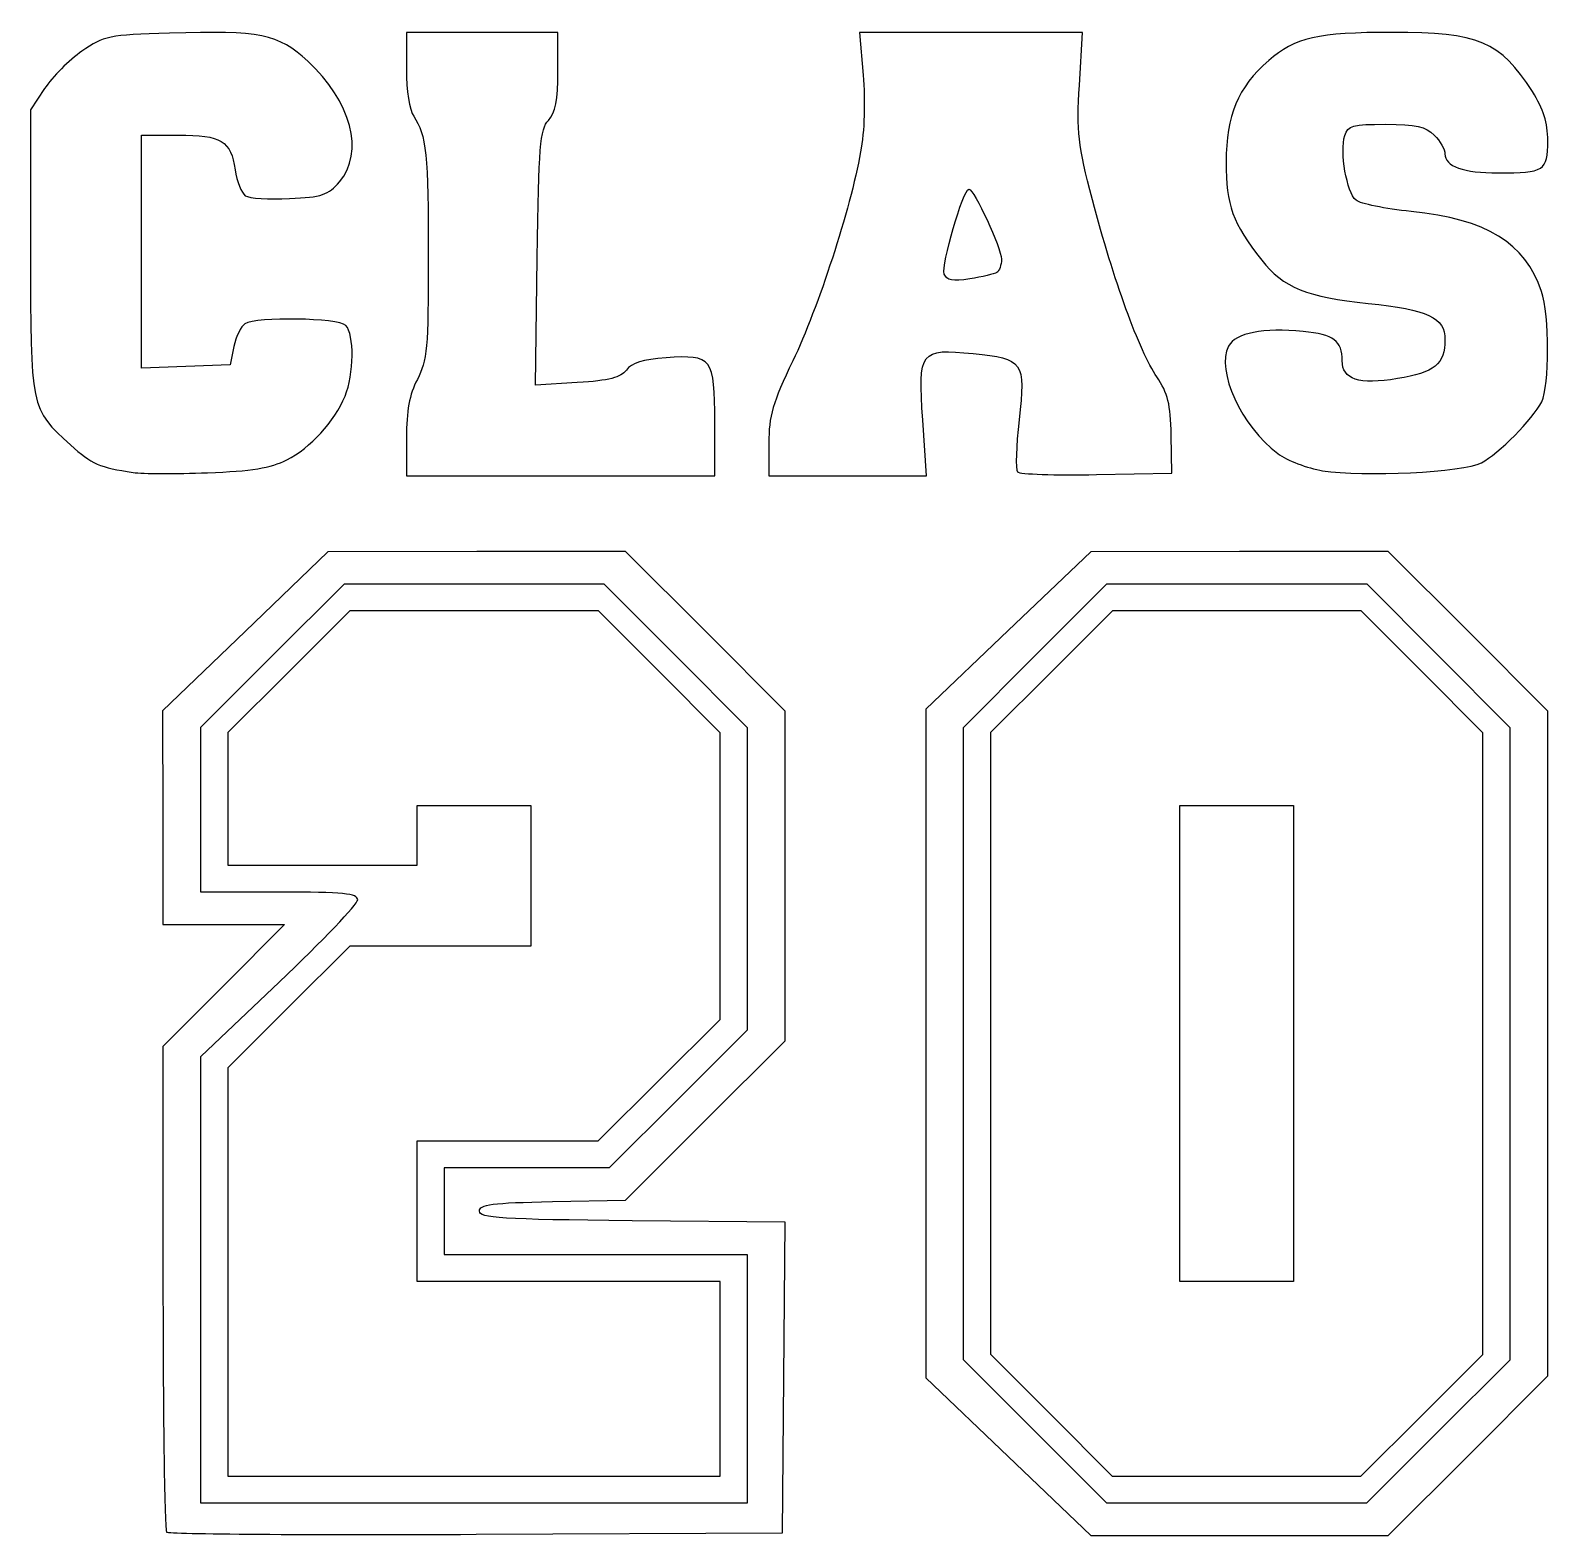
# Model space of a CAD drawing. Header units: centimetres. Extents: x -19.8 to 18.3, y -15 to 15.3.
# Drawn here: x 3.39 to 10.82, y 7.08 to 14.45 of the extents above; entities that cross this region are included whole.
import ezdxf

# ---------------------------------------------------------------- set-up
doc = ezdxf.new("R2010")
doc.units = ezdxf.units.CM
doc.header["$MEASUREMENT"] = 0
doc.layers.add('Layer 1', color=7, linetype='Continuous')

msp = doc.modelspace()

# ---------------------------------------------------------------- linework, layer by layer
at = {"layer": 'Layer 1'}
for points, knots in [([(3.89379, 12.28385), (3.72851, 12.30829), (3.69112, 12.32473), (3.58714, 12.41867), (3.58714, 12.41867), (3.39067, 12.59617), (3.39108, 12.59415), (3.39108, 13.3678), (3.39108, 13.3678), (3.39108, 13.3678), (3.39108, 14.05765), (3.39108, 14.05765), (3.39108, 14.05765), (3.39108, 14.05765), (3.46013, 14.162), (3.46013, 14.162), (3.46013, 14.162), (3.49811, 14.21939), (3.58043, 14.30187), (3.64306, 14.34528), (3.64306, 14.34528), (3.75118, 14.42022), (3.77283, 14.42468), (4.07131, 14.43364), (4.07131, 14.43364), (4.51734, 14.44703), (4.60199, 14.42985), (4.74725, 14.29648), (4.74725, 14.29648), (4.96022, 14.10094), (5.02621, 13.84968), (4.90239, 13.70573), (4.90239, 13.70573), (4.8469, 13.64121), (4.81789, 13.6315), (4.65765, 13.62377), (4.65765, 13.62377), (4.55767, 13.61895), (4.46056, 13.62539), (4.44186, 13.6381), (4.44186, 13.6381), (4.42315, 13.6508), (4.40087, 13.70785), (4.39235, 13.76488), (4.39235, 13.76488), (4.37113, 13.90682), (4.32534, 13.93472), (4.11363, 13.93472), (4.11363, 13.93472), (4.11363, 13.93472), (3.93348, 13.93472), (3.93348, 13.93472), (3.93348, 13.93472), (3.93348, 13.93472), (3.93348, 13.3648), (3.93348, 13.3648), (3.93348, 13.3648), (3.93348, 13.3648), (3.93348, 12.79488), (3.93348, 12.79488), (3.93348, 12.79488), (3.93348, 12.79488), (4.15075, 12.80256), (4.15075, 12.80256), (4.15075, 12.80256), (4.15075, 12.80256), (4.36802, 12.81024), (4.36802, 12.81024), (4.36802, 12.81024), (4.36802, 12.81024), (4.38624, 12.89965), (4.38624, 12.89965), (4.38624, 12.89965), (4.39626, 12.94883), (4.42053, 12.99924), (4.44017, 13.01169), (4.44017, 13.01169), (4.49572, 13.04689), (4.89686, 13.04014), (4.93362, 13.00338), (4.93362, 13.00338), (4.97618, 12.96082), (4.97393, 12.76281), (4.92969, 12.65725), (4.92969, 12.65725), (4.87717, 12.53191), (4.76095, 12.4049), (4.64436, 12.34542), (4.64436, 12.34542), (4.56641, 12.30565), (4.4732, 12.29051), (4.25743, 12.28257), (4.25743, 12.28257), (4.1011, 12.27681), (3.93747, 12.27739), (3.89381, 12.28384), (3.89381, 12.28384), (3.89381, 12.28384), (3.89379, 12.28385), (3.89379, 12.28385)], [0, 0, 0, 0, 0.0384615, 0.0384615, 0.0384615, 0.0384615, 0.0769231, 0.0769231, 0.0769231, 0.0769231, 0.1153846, 0.1153846, 0.1153846, 0.1153846, 0.1538462, 0.1538462, 0.1538462, 0.1538462, 0.1923077, 0.1923077, 0.1923077, 0.1923077, 0.2307692, 0.2307692, 0.2307692, 0.2307692, 0.2692308, 0.2692308, 0.2692308, 0.2692308, 0.3076923, 0.3076923, 0.3076923, 0.3076923, 0.3461538, 0.3461538, 0.3461538, 0.3461538, 0.3846154, 0.3846154, 0.3846154, 0.3846154, 0.4230769, 0.4230769, 0.4230769, 0.4230769, 0.4615385, 0.4615385, 0.4615385, 0.4615385, 0.5, 0.5, 0.5, 0.5, 0.5384615, 0.5384615, 0.5384615, 0.5384615, 0.5769231, 0.5769231, 0.5769231, 0.5769231, 0.6153846, 0.6153846, 0.6153846, 0.6153846, 0.6538462, 0.6538462, 0.6538462, 0.6538462, 0.6923077, 0.6923077, 0.6923077, 0.6923077, 0.7307692, 0.7307692, 0.7307692, 0.7307692, 0.7692308, 0.7692308, 0.7692308, 0.7692308, 0.8076923, 0.8076923, 0.8076923, 0.8076923, 0.8461538, 0.8461538, 0.8461538, 0.8461538, 0.8846154, 0.8846154, 0.8846154, 0.8846154, 0.9230769, 0.9230769, 0.9230769, 0.9230769, 1, 1, 1, 1]), ([(5.22993, 12.45224), (5.22993, 12.58579), (5.24467, 12.66492), (5.2834, 12.73923), (5.2834, 12.73923), (5.33145, 12.83141), (5.3369, 12.89183), (5.33708, 13.33433), (5.33708, 13.33433), (5.33734, 13.84044), (5.32738, 13.93648), (5.26567, 14.0266), (5.26567, 14.0266), (5.2443, 14.0578), (5.22993, 14.15091), (5.22993, 14.25811), (5.22993, 14.25811), (5.22993, 14.25811), (5.22993, 14.43743), (5.22993, 14.43743), (5.22993, 14.43743), (5.22993, 14.43743), (5.60035, 14.43743), (5.60035, 14.43743), (5.60035, 14.43743), (5.60035, 14.43743), (5.97077, 14.43743), (5.97077, 14.43743), (5.97077, 14.43743), (5.97077, 14.43743), (5.97077, 14.24769), (5.97077, 14.24769), (5.97077, 14.24769), (5.97077, 14.1041), (5.95951, 14.04552), (5.92447, 14.00683), (5.92447, 14.00683), (5.88371, 13.96183), (5.87711, 13.88121), (5.86938, 13.33305), (5.86938, 13.33305), (5.86938, 13.33305), (5.86059, 12.71039), (5.86059, 12.71039), (5.86059, 12.71039), (5.86059, 12.71039), (6.06546, 12.72354), (6.06546, 12.72354), (6.06546, 12.72354), (6.22305, 12.73365), (6.27848, 12.74784), (6.30565, 12.78499), (6.30565, 12.78499), (6.33098, 12.81963), (6.38594, 12.83655), (6.49989, 12.84479), (6.49989, 12.84479), (6.72643, 12.86118), (6.73805, 12.84578), (6.73805, 12.52918), (6.73805, 12.52918), (6.73805, 12.52918), (6.73805, 12.26784), (6.73805, 12.26784), (6.73805, 12.26784), (6.73805, 12.26784), (5.98399, 12.26784), (5.98399, 12.26784), (5.98399, 12.26784), (5.98399, 12.26784), (5.22993, 12.26784), (5.22993, 12.26784), (5.22993, 12.26784), (5.22993, 12.26784), (5.22993, 12.45223), (5.22993, 12.45223), (5.22993, 12.45223), (5.22993, 12.45223), (5.22993, 12.45224), (5.22993, 12.45224)], [0, 0, 0, 0, 0.047619, 0.047619, 0.047619, 0.047619, 0.0952381, 0.0952381, 0.0952381, 0.0952381, 0.1428571, 0.1428571, 0.1428571, 0.1428571, 0.1904762, 0.1904762, 0.1904762, 0.1904762, 0.2380952, 0.2380952, 0.2380952, 0.2380952, 0.2857143, 0.2857143, 0.2857143, 0.2857143, 0.3333333, 0.3333333, 0.3333333, 0.3333333, 0.3809524, 0.3809524, 0.3809524, 0.3809524, 0.4285714, 0.4285714, 0.4285714, 0.4285714, 0.4761905, 0.4761905, 0.4761905, 0.4761905, 0.5238095, 0.5238095, 0.5238095, 0.5238095, 0.5714286, 0.5714286, 0.5714286, 0.5714286, 0.6190476, 0.6190476, 0.6190476, 0.6190476, 0.6666667, 0.6666667, 0.6666667, 0.6666667, 0.7142857, 0.7142857, 0.7142857, 0.7142857, 0.7619048, 0.7619048, 0.7619048, 0.7619048, 0.8095238, 0.8095238, 0.8095238, 0.8095238, 0.8571429, 0.8571429, 0.8571429, 0.8571429, 0.9047619, 0.9047619, 0.9047619, 0.9047619, 1, 1, 1, 1]), ([(7.00264, 12.42698), (7.00264, 12.56094), (7.02122, 12.62476), (7.12013, 12.83047), (7.12013, 12.83047), (7.24398, 13.08806), (7.40097, 13.57155), (7.45183, 13.85205), (7.45183, 13.85205), (7.47009, 13.95276), (7.47486, 14.10196), (7.46385, 14.2282), (7.46385, 14.2282), (7.46385, 14.2282), (7.4456, 14.43743), (7.4456, 14.43743), (7.4456, 14.43743), (7.4456, 14.43743), (7.99155, 14.43743), (7.99155, 14.43743), (7.99155, 14.43743), (7.99155, 14.43743), (8.53749, 14.43743), (8.53749, 14.43743), (8.53749, 14.43743), (8.53749, 14.43743), (8.5217, 14.17946), (8.5217, 14.17946), (8.5217, 14.17946), (8.50752, 13.94776), (8.51403, 13.89051), (8.58568, 13.61722), (8.58568, 13.61722), (8.68812, 13.22647), (8.81526, 12.87648), (8.90027, 12.75121), (8.90027, 12.75121), (8.95503, 12.67052), (8.96787, 12.61852), (8.97053, 12.46677), (8.97053, 12.46677), (8.97053, 12.46677), (8.97379, 12.28107), (8.97379, 12.28107), (8.97379, 12.28107), (8.97379, 12.28107), (8.60547, 12.27368), (8.60547, 12.27368), (8.60547, 12.27368), (8.4029, 12.26962), (8.22893, 12.27557), (8.21888, 12.28691), (8.21888, 12.28691), (8.20883, 12.29825), (8.21242, 12.41271), (8.22685, 12.54125), (8.22685, 12.54125), (8.25888, 12.82651), (8.24926, 12.84038), (8.00189, 12.8655), (8.00189, 12.8655), (7.74215, 12.89188), (7.73252, 12.87917), (7.75526, 12.53974), (7.75526, 12.53974), (7.75526, 12.53974), (7.77347, 12.26784), (7.77347, 12.26784), (7.77347, 12.26784), (7.77347, 12.26784), (7.38805, 12.26784), (7.38805, 12.26784), (7.38805, 12.26784), (7.38805, 12.26784), (7.00263, 12.26784), (7.00263, 12.26784), (7.00263, 12.26784), (7.00263, 12.26784), (7.00263, 12.42697), (7.00263, 12.42697), (7.00263, 12.42697), (7.00263, 12.42697), (7.00264, 12.42698), (7.00264, 12.42698)], [0, 0, 0, 0, 0.0454545, 0.0454545, 0.0454545, 0.0454545, 0.0909091, 0.0909091, 0.0909091, 0.0909091, 0.1363636, 0.1363636, 0.1363636, 0.1363636, 0.1818182, 0.1818182, 0.1818182, 0.1818182, 0.2272727, 0.2272727, 0.2272727, 0.2272727, 0.2727273, 0.2727273, 0.2727273, 0.2727273, 0.3181818, 0.3181818, 0.3181818, 0.3181818, 0.3636364, 0.3636364, 0.3636364, 0.3636364, 0.4090909, 0.4090909, 0.4090909, 0.4090909, 0.4545455, 0.4545455, 0.4545455, 0.4545455, 0.5, 0.5, 0.5, 0.5, 0.5454545, 0.5454545, 0.5454545, 0.5454545, 0.5909091, 0.5909091, 0.5909091, 0.5909091, 0.6363636, 0.6363636, 0.6363636, 0.6363636, 0.6818182, 0.6818182, 0.6818182, 0.6818182, 0.7272727, 0.7272727, 0.7272727, 0.7272727, 0.7727273, 0.7727273, 0.7727273, 0.7727273, 0.8181818, 0.8181818, 0.8181818, 0.8181818, 0.8636364, 0.8636364, 0.8636364, 0.8636364, 0.9090909, 0.9090909, 0.9090909, 0.9090909, 1, 1, 1, 1]), ([(9.7114, 12.29247), (9.63687, 12.3044), (9.53794, 12.34222), (9.49155, 12.37652), (9.49155, 12.37652), (9.31635, 12.50605), (9.18845, 12.78486), (9.25079, 12.90134), (9.25079, 12.90134), (9.28569, 12.96655), (9.42272, 12.99381), (9.61552, 12.97391), (9.61552, 12.97391), (9.76839, 12.95813), (9.80613, 12.92994), (9.80681, 12.83102), (9.80681, 12.83102), (9.80745, 12.73851), (9.88781, 12.71242), (10.0779, 12.74301), (10.0779, 12.74301), (10.2584, 12.77206), (10.30992, 12.81441), (10.30992, 12.93375), (10.30992, 12.93375), (10.30992, 13.04206), (10.22651, 13.08144), (9.93411, 13.1112), (9.93411, 13.1112), (9.63612, 13.14152), (9.51848, 13.18934), (9.4137, 13.3227), (9.4137, 13.3227), (9.27021, 13.50533), (9.2394, 13.59017), (9.2395, 13.80242), (9.2395, 13.80242), (9.2395, 14.0322), (9.29567, 14.16605), (9.44775, 14.29958), (9.44775, 14.29958), (9.57509, 14.41139), (9.68809, 14.4371), (10.05281, 14.43728), (10.05281, 14.43728), (10.4748, 14.43747), (10.58023, 14.39289), (10.73727, 14.14782), (10.73727, 14.14782), (10.79273, 14.06126), (10.81264, 13.99737), (10.81264, 13.90591), (10.81264, 13.90591), (10.81264, 13.75973), (10.79682, 13.74951), (10.57061, 13.74951), (10.57061, 13.74951), (10.39951, 13.74951), (10.30993, 13.78165), (10.30993, 13.84304), (10.30993, 13.84304), (10.30993, 13.86436), (10.28612, 13.90561), (10.25701, 13.93471), (10.25701, 13.93471), (10.21427, 13.97745), (10.16882, 13.98763), (10.02067, 13.98763), (10.02067, 13.98763), (9.8576, 13.98763), (9.83529, 13.98147), (9.81962, 13.9321), (9.81962, 13.9321), (9.79451, 13.85298), (9.82923, 13.65384), (9.87473, 13.61608), (9.87473, 13.61608), (9.89588, 13.59853), (10.01734, 13.57364), (10.14463, 13.56078), (10.14463, 13.56078), (10.51364, 13.5235), (10.70126, 13.40851), (10.78213, 13.17009), (10.78213, 13.17009), (10.82112, 13.05515), (10.82171, 12.70542), (10.78306, 12.6299), (10.78306, 12.6299), (10.7395, 12.54482), (10.57213, 12.375), (10.48866, 12.33119), (10.48866, 12.33119), (10.40135, 12.28537), (9.90898, 12.26083), (9.71141, 12.29246), (9.71141, 12.29246), (9.71141, 12.29246), (9.7114, 12.29247), (9.7114, 12.29247)], [0, 0, 0, 0, 0.0384615, 0.0384615, 0.0384615, 0.0384615, 0.0769231, 0.0769231, 0.0769231, 0.0769231, 0.1153846, 0.1153846, 0.1153846, 0.1153846, 0.1538462, 0.1538462, 0.1538462, 0.1538462, 0.1923077, 0.1923077, 0.1923077, 0.1923077, 0.2307692, 0.2307692, 0.2307692, 0.2307692, 0.2692308, 0.2692308, 0.2692308, 0.2692308, 0.3076923, 0.3076923, 0.3076923, 0.3076923, 0.3461538, 0.3461538, 0.3461538, 0.3461538, 0.3846154, 0.3846154, 0.3846154, 0.3846154, 0.4230769, 0.4230769, 0.4230769, 0.4230769, 0.4615385, 0.4615385, 0.4615385, 0.4615385, 0.5, 0.5, 0.5, 0.5, 0.5384615, 0.5384615, 0.5384615, 0.5384615, 0.5769231, 0.5769231, 0.5769231, 0.5769231, 0.6153846, 0.6153846, 0.6153846, 0.6153846, 0.6538462, 0.6538462, 0.6538462, 0.6538462, 0.6923077, 0.6923077, 0.6923077, 0.6923077, 0.7307692, 0.7307692, 0.7307692, 0.7307692, 0.7692308, 0.7692308, 0.7692308, 0.7692308, 0.8076923, 0.8076923, 0.8076923, 0.8076923, 0.8461538, 0.8461538, 0.8461538, 0.8461538, 0.8846154, 0.8846154, 0.8846154, 0.8846154, 0.9230769, 0.9230769, 0.9230769, 0.9230769, 1, 1, 1, 1]), ([(8.11798, 13.26256), (8.13028, 13.27016), (8.14035, 13.29923), (8.14035, 13.32715), (8.14035, 13.32715), (8.14035, 13.38238), (8.00691, 13.67013), (7.9813, 13.67013), (7.9813, 13.67013), (7.9529, 13.67013), (7.84469, 13.29702), (7.86086, 13.25487), (7.86086, 13.25487), (7.87324, 13.22261), (7.9003, 13.2175), (7.98613, 13.23123), (7.98613, 13.23123), (8.04634, 13.24086), (8.10568, 13.25496), (8.11798, 13.26256)], [0, 0, 0, 0, 0.1666667, 0.1666667, 0.1666667, 0.1666667, 0.3333333, 0.3333333, 0.3333333, 0.3333333, 0.5, 0.5, 0.5, 0.5, 0.6666667, 0.6666667, 0.6666667, 0.6666667, 1, 1, 1, 1]), ([(4.05716, 7.09944), (4.04734, 7.10926), (4.03931, 7.64793), (4.03931, 8.29648), (4.03931, 8.29648), (4.03931, 8.29648), (4.03931, 9.47567), (4.03931, 9.47567), (4.03931, 9.47567), (4.03931, 9.47567), (4.33653, 9.77374), (4.33653, 9.77374), (4.33653, 9.77374), (4.33653, 9.77374), (4.63375, 10.07181), (4.63375, 10.07181), (4.63375, 10.07181), (4.63375, 10.07181), (4.33653, 10.07181), (4.33653, 10.07181), (4.33653, 10.07181), (4.33653, 10.07181), (4.03931, 10.07181), (4.03931, 10.07181), (4.03931, 10.07181), (4.03931, 10.07181), (4.0382, 10.59436), (4.0382, 10.59436), (4.0382, 10.59436), (4.0382, 10.59436), (4.03709, 11.11691), (4.03709, 11.11691), (4.03709, 11.11691), (4.03709, 11.11691), (4.4417, 11.50651), (4.4417, 11.50651), (4.4417, 11.50651), (4.4417, 11.50651), (4.84631, 11.89611), (4.84631, 11.89611), (4.84631, 11.89611), (4.84631, 11.89611), (5.57424, 11.89677), (5.57424, 11.89677), (5.57424, 11.89677), (5.57424, 11.89677), (6.30217, 11.89743), (6.30217, 11.89743), (6.30217, 11.89743), (6.30217, 11.89743), (6.6921, 11.50685), (6.6921, 11.50685), (6.6921, 11.50685), (6.6921, 11.50685), (7.08203, 11.11627), (7.08203, 11.11627), (7.08203, 11.11627), (7.08203, 11.11627), (7.08203, 10.30928), (7.08203, 10.30928), (7.08203, 10.30928), (7.08203, 10.30928), (7.08203, 9.50229), (7.08203, 9.50229), (7.08203, 9.50229), (7.08203, 9.50229), (6.69177, 9.11301), (6.69177, 9.11301), (6.69177, 9.11301), (6.69177, 9.11301), (6.30151, 8.72373), (6.30151, 8.72373), (6.30151, 8.72373), (6.30151, 8.72373), (5.94432, 8.71647), (5.94432, 8.71647), (5.94432, 8.71647), (5.64769, 8.71044), (5.58713, 8.70248), (5.58713, 8.66952), (5.58713, 8.66952), (5.58713, 8.63534), (5.69099, 8.62886), (6.33498, 8.62281), (6.33498, 8.62281), (6.33498, 8.62281), (7.08283, 8.61578), (7.08283, 8.61578), (7.08283, 8.61578), (7.08283, 8.61578), (7.07581, 7.85552), (7.07581, 7.85552), (7.07581, 7.85552), (7.07581, 7.85552), (7.06879, 7.09526), (7.06879, 7.09526), (7.06879, 7.09526), (7.06879, 7.09526), (5.57191, 7.08843), (5.57191, 7.08843), (5.57191, 7.08843), (4.74862, 7.08467), (4.06699, 7.08963), (4.05717, 7.09945), (4.05717, 7.09945), (4.05717, 7.09945), (4.05716, 7.09944), (4.05716, 7.09944)], [0, 0, 0, 0, 0.0357143, 0.0357143, 0.0357143, 0.0357143, 0.0714286, 0.0714286, 0.0714286, 0.0714286, 0.1071429, 0.1071429, 0.1071429, 0.1071429, 0.1428571, 0.1428571, 0.1428571, 0.1428571, 0.1785714, 0.1785714, 0.1785714, 0.1785714, 0.2142857, 0.2142857, 0.2142857, 0.2142857, 0.25, 0.25, 0.25, 0.25, 0.2857143, 0.2857143, 0.2857143, 0.2857143, 0.3214286, 0.3214286, 0.3214286, 0.3214286, 0.3571429, 0.3571429, 0.3571429, 0.3571429, 0.3928571, 0.3928571, 0.3928571, 0.3928571, 0.4285714, 0.4285714, 0.4285714, 0.4285714, 0.4642857, 0.4642857, 0.4642857, 0.4642857, 0.5, 0.5, 0.5, 0.5, 0.5357143, 0.5357143, 0.5357143, 0.5357143, 0.5714286, 0.5714286, 0.5714286, 0.5714286, 0.6071429, 0.6071429, 0.6071429, 0.6071429, 0.6428571, 0.6428571, 0.6428571, 0.6428571, 0.6785714, 0.6785714, 0.6785714, 0.6785714, 0.7142857, 0.7142857, 0.7142857, 0.7142857, 0.75, 0.75, 0.75, 0.75, 0.7857143, 0.7857143, 0.7857143, 0.7857143, 0.8214286, 0.8214286, 0.8214286, 0.8214286, 0.8571429, 0.8571429, 0.8571429, 0.8571429, 0.8928571, 0.8928571, 0.8928571, 0.8928571, 0.9285714, 0.9285714, 0.9285714, 0.9285714, 1, 1, 1, 1]), ([(8.17342, 7.46862), (8.17342, 7.46862), (7.76993, 7.85411), (7.76993, 7.85411), (7.76993, 7.85411), (7.76993, 7.85411), (7.76993, 9.48972), (7.76993, 9.48972), (7.76993, 9.48972), (7.76993, 9.48972), (7.76993, 11.12533), (7.76993, 11.12533), (7.76993, 11.12533), (7.76993, 11.12533), (8.17342, 11.51082), (8.17342, 11.51082), (8.17342, 11.51082), (8.17342, 11.51082), (8.57691, 11.89631), (8.57691, 11.89631), (8.57691, 11.89631), (8.57691, 11.89631), (9.30484, 11.89687), (9.30484, 11.89687), (9.30484, 11.89687), (9.30484, 11.89687), (10.03277, 11.89743), (10.03277, 11.89743), (10.03277, 11.89743), (10.03277, 11.89743), (10.4227, 11.50685), (10.4227, 11.50685), (10.4227, 11.50685), (10.4227, 11.50685), (10.81263, 11.11627), (10.81263, 11.11627), (10.81263, 11.11627), (10.81263, 11.11627), (10.81263, 9.48972), (10.81263, 9.48972), (10.81263, 9.48972), (10.81263, 9.48972), (10.81263, 7.86317), (10.81263, 7.86317), (10.81263, 7.86317), (10.81263, 7.86317), (10.4227, 7.47259), (10.4227, 7.47259), (10.4227, 7.47259), (10.4227, 7.47259), (10.03277, 7.08201), (10.03277, 7.08201), (10.03277, 7.08201), (10.03277, 7.08201), (9.30484, 7.08257), (9.30484, 7.08257), (9.30484, 7.08257), (9.30484, 7.08257), (8.57691, 7.08313), (8.57691, 7.08313), (8.57691, 7.08313), (8.57691, 7.08313), (8.17342, 7.46862), (8.17342, 7.46862)], [0, 0, 0, 0, 0.0588235, 0.0588235, 0.0588235, 0.0588235, 0.1176471, 0.1176471, 0.1176471, 0.1176471, 0.1764706, 0.1764706, 0.1764706, 0.1764706, 0.2352941, 0.2352941, 0.2352941, 0.2352941, 0.2941176, 0.2941176, 0.2941176, 0.2941176, 0.3529412, 0.3529412, 0.3529412, 0.3529412, 0.4117647, 0.4117647, 0.4117647, 0.4117647, 0.4705882, 0.4705882, 0.4705882, 0.4705882, 0.5294118, 0.5294118, 0.5294118, 0.5294118, 0.5882353, 0.5882353, 0.5882353, 0.5882353, 0.6470588, 0.6470588, 0.6470588, 0.6470588, 0.7058824, 0.7058824, 0.7058824, 0.7058824, 0.7647059, 0.7647059, 0.7647059, 0.7647059, 0.8235294, 0.8235294, 0.8235294, 0.8235294, 0.8823529, 0.8823529, 0.8823529, 0.8823529, 1, 1, 1, 1]), ([(6.89681, 7.84931), (6.89681, 7.84931), (6.89681, 8.45785), (6.89681, 8.45785), (6.89681, 8.45785), (6.89681, 8.45785), (6.15598, 8.45785), (6.15598, 8.45785), (6.15598, 8.45785), (6.15598, 8.45785), (5.41515, 8.45785), (5.41515, 8.45785), (5.41515, 8.45785), (5.41515, 8.45785), (5.41515, 8.66952), (5.41515, 8.66952), (5.41515, 8.66952), (5.41515, 8.66952), (5.41515, 8.88119), (5.41515, 8.88119), (5.41515, 8.88119), (5.41515, 8.88119), (5.81827, 8.88119), (5.81827, 8.88119), (5.81827, 8.88119), (5.81827, 8.88119), (6.22139, 8.88119), (6.22139, 8.88119), (6.22139, 8.88119), (6.22139, 8.88119), (6.5591, 9.21815), (6.5591, 9.21815), (6.5591, 9.21815), (6.5591, 9.21815), (6.89681, 9.55511), (6.89681, 9.55511), (6.89681, 9.55511), (6.89681, 9.55511), (6.89681, 10.29597), (6.89681, 10.29597), (6.89681, 10.29597), (6.89681, 10.29597), (6.89681, 11.03683), (6.89681, 11.03683), (6.89681, 11.03683), (6.89681, 11.03683), (6.5466, 11.38776), (6.5466, 11.38776), (6.5466, 11.38776), (6.5466, 11.38776), (6.19639, 11.73869), (6.19639, 11.73869), (6.19639, 11.73869), (6.19639, 11.73869), (5.56138, 11.73869), (5.56138, 11.73869), (5.56138, 11.73869), (5.56138, 11.73869), (4.92637, 11.73869), (4.92637, 11.73869), (4.92637, 11.73869), (4.92637, 11.73869), (4.57544, 11.38848), (4.57544, 11.38848), (4.57544, 11.38848), (4.57544, 11.38848), (4.22451, 11.03827), (4.22451, 11.03827), (4.22451, 11.03827), (4.22451, 11.03827), (4.22451, 10.63441), (4.22451, 10.63441), (4.22451, 10.63441), (4.22451, 10.63441), (4.22451, 10.23055), (4.22451, 10.23055), (4.22451, 10.23055), (4.22451, 10.23055), (4.60816, 10.23055), (4.60816, 10.23055), (4.60816, 10.23055), (4.92233, 10.23055), (4.99181, 10.22373), (4.99181, 10.1929), (4.99181, 10.1929), (4.99181, 10.17219), (4.81917, 9.99126), (4.60816, 9.79082), (4.60816, 9.79082), (4.60816, 9.79082), (4.22451, 9.4264), (4.22451, 9.4264), (4.22451, 9.4264), (4.22451, 9.4264), (4.22451, 8.33358), (4.22451, 8.33358), (4.22451, 8.33358), (4.22451, 8.33358), (4.22451, 7.24076), (4.22451, 7.24076), (4.22451, 7.24076), (4.22451, 7.24076), (5.56066, 7.24076), (5.56066, 7.24076), (5.56066, 7.24076), (5.56066, 7.24076), (6.89681, 7.24076), (6.89681, 7.24076), (6.89681, 7.24076), (6.89681, 7.24076), (6.89681, 7.8493), (6.89681, 7.8493), (6.89681, 7.8493), (6.89681, 7.8493), (6.89681, 7.84931), (6.89681, 7.84931)], [0, 0, 0, 0, 0.0333333, 0.0333333, 0.0333333, 0.0333333, 0.0666667, 0.0666667, 0.0666667, 0.0666667, 0.1, 0.1, 0.1, 0.1, 0.1333333, 0.1333333, 0.1333333, 0.1333333, 0.1666667, 0.1666667, 0.1666667, 0.1666667, 0.2, 0.2, 0.2, 0.2, 0.2333333, 0.2333333, 0.2333333, 0.2333333, 0.2666667, 0.2666667, 0.2666667, 0.2666667, 0.3, 0.3, 0.3, 0.3, 0.3333333, 0.3333333, 0.3333333, 0.3333333, 0.3666667, 0.3666667, 0.3666667, 0.3666667, 0.4, 0.4, 0.4, 0.4, 0.4333333, 0.4333333, 0.4333333, 0.4333333, 0.4666667, 0.4666667, 0.4666667, 0.4666667, 0.5, 0.5, 0.5, 0.5, 0.5333333, 0.5333333, 0.5333333, 0.5333333, 0.5666667, 0.5666667, 0.5666667, 0.5666667, 0.6, 0.6, 0.6, 0.6, 0.6333333, 0.6333333, 0.6333333, 0.6333333, 0.6666667, 0.6666667, 0.6666667, 0.6666667, 0.7, 0.7, 0.7, 0.7, 0.7333333, 0.7333333, 0.7333333, 0.7333333, 0.7666667, 0.7666667, 0.7666667, 0.7666667, 0.8, 0.8, 0.8, 0.8, 0.8333333, 0.8333333, 0.8333333, 0.8333333, 0.8666667, 0.8666667, 0.8666667, 0.8666667, 0.9, 0.9, 0.9, 0.9, 0.9333333, 0.9333333, 0.9333333, 0.9333333, 1, 1, 1, 1]), ([(10.2765, 7.59097), (10.2765, 7.59097), (10.62743, 7.94118), (10.62743, 7.94118), (10.62743, 7.94118), (10.62743, 7.94118), (10.62743, 9.48901), (10.62743, 9.48901), (10.62743, 9.48901), (10.62743, 9.48901), (10.62743, 11.03684), (10.62743, 11.03684), (10.62743, 11.03684), (10.62743, 11.03684), (10.27722, 11.38777), (10.27722, 11.38777), (10.27722, 11.38777), (10.27722, 11.38777), (9.92701, 11.7387), (9.92701, 11.7387), (9.92701, 11.7387), (9.92701, 11.7387), (9.29127, 11.7387), (9.29127, 11.7387), (9.29127, 11.7387), (9.29127, 11.7387), (8.65553, 11.7387), (8.65553, 11.7387), (8.65553, 11.7387), (8.65553, 11.7387), (8.30532, 11.38777), (8.30532, 11.38777), (8.30532, 11.38777), (8.30532, 11.38777), (7.95511, 11.03684), (7.95511, 11.03684), (7.95511, 11.03684), (7.95511, 11.03684), (7.95511, 9.48974), (7.95511, 9.48974), (7.95511, 9.48974), (7.95511, 9.48974), (7.95511, 7.94264), (7.95511, 7.94264), (7.95511, 7.94264), (7.95511, 7.94264), (8.30532, 7.59171), (8.30532, 7.59171), (8.30532, 7.59171), (8.30532, 7.59171), (8.65553, 7.24078), (8.65553, 7.24078), (8.65553, 7.24078), (8.65553, 7.24078), (9.29054, 7.24078), (9.29054, 7.24078), (9.29054, 7.24078), (9.29054, 7.24078), (9.92555, 7.24078), (9.92555, 7.24078), (9.92555, 7.24078), (9.92555, 7.24078), (10.27648, 7.59099), (10.27648, 7.59099), (10.27648, 7.59099), (10.27648, 7.59099), (10.2765, 7.59097), (10.2765, 7.59097)], [0, 0, 0, 0, 0.0555556, 0.0555556, 0.0555556, 0.0555556, 0.1111111, 0.1111111, 0.1111111, 0.1111111, 0.1666667, 0.1666667, 0.1666667, 0.1666667, 0.2222222, 0.2222222, 0.2222222, 0.2222222, 0.2777778, 0.2777778, 0.2777778, 0.2777778, 0.3333333, 0.3333333, 0.3333333, 0.3333333, 0.3888889, 0.3888889, 0.3888889, 0.3888889, 0.4444444, 0.4444444, 0.4444444, 0.4444444, 0.5, 0.5, 0.5, 0.5, 0.5555556, 0.5555556, 0.5555556, 0.5555556, 0.6111111, 0.6111111, 0.6111111, 0.6111111, 0.6666667, 0.6666667, 0.6666667, 0.6666667, 0.7222222, 0.7222222, 0.7222222, 0.7222222, 0.7777778, 0.7777778, 0.7777778, 0.7777778, 0.8333333, 0.8333333, 0.8333333, 0.8333333, 0.8888889, 0.8888889, 0.8888889, 0.8888889, 1, 1, 1, 1]), ([(4.35681, 8.37229), (4.35681, 8.37229), (4.35681, 9.37152), (4.35681, 9.37152), (4.35681, 9.37152), (4.35681, 9.37152), (4.65488, 9.66874), (4.65488, 9.66874), (4.65488, 9.66874), (4.65488, 9.66874), (4.95295, 9.96596), (4.95295, 9.96596), (4.95295, 9.96596), (4.95295, 9.96596), (5.39571, 9.96596), (5.39571, 9.96596), (5.39571, 9.96596), (5.39571, 9.96596), (5.83847, 9.96596), (5.83847, 9.96596), (5.83847, 9.96596), (5.83847, 9.96596), (5.83847, 10.30992), (5.83847, 10.30992), (5.83847, 10.30992), (5.83847, 10.30992), (5.83847, 10.65388), (5.83847, 10.65388), (5.83847, 10.65388), (5.83847, 10.65388), (5.56066, 10.65388), (5.56066, 10.65388), (5.56066, 10.65388), (5.56066, 10.65388), (5.28285, 10.65388), (5.28285, 10.65388), (5.28285, 10.65388), (5.28285, 10.65388), (5.28285, 10.50836), (5.28285, 10.50836), (5.28285, 10.50836), (5.28285, 10.50836), (5.28285, 10.36284), (5.28285, 10.36284), (5.28285, 10.36284), (5.28285, 10.36284), (4.81983, 10.36284), (4.81983, 10.36284), (4.81983, 10.36284), (4.81983, 10.36284), (4.35681, 10.36284), (4.35681, 10.36284), (4.35681, 10.36284), (4.35681, 10.36284), (4.35681, 10.68739), (4.35681, 10.68739), (4.35681, 10.68739), (4.35681, 10.68739), (4.35681, 11.01194), (4.35681, 11.01194), (4.35681, 11.01194), (4.35681, 11.01194), (4.65488, 11.30916), (4.65488, 11.30916), (4.65488, 11.30916), (4.65488, 11.30916), (4.95295, 11.60638), (4.95295, 11.60638), (4.95295, 11.60638), (4.95295, 11.60638), (5.56151, 11.60638), (5.56151, 11.60638), (5.56151, 11.60638), (5.56151, 11.60638), (6.17007, 11.60638), (6.17007, 11.60638), (6.17007, 11.60638), (6.17007, 11.60638), (6.46729, 11.30831), (6.46729, 11.30831), (6.46729, 11.30831), (6.46729, 11.30831), (6.76451, 11.01024), (6.76451, 11.01024), (6.76451, 11.01024), (6.76451, 11.01024), (6.76451, 10.30908), (6.76451, 10.30908), (6.76451, 10.30908), (6.76451, 10.30908), (6.76451, 9.60792), (6.76451, 9.60792), (6.76451, 9.60792), (6.76451, 9.60792), (6.46644, 9.3107), (6.46644, 9.3107), (6.46644, 9.3107), (6.46644, 9.3107), (6.16837, 9.01348), (6.16837, 9.01348), (6.16837, 9.01348), (6.16837, 9.01348), (5.72561, 9.01348), (5.72561, 9.01348), (5.72561, 9.01348), (5.72561, 9.01348), (5.28285, 9.01348), (5.28285, 9.01348), (5.28285, 9.01348), (5.28285, 9.01348), (5.28285, 8.66952), (5.28285, 8.66952), (5.28285, 8.66952), (5.28285, 8.66952), (5.28285, 8.32556), (5.28285, 8.32556), (5.28285, 8.32556), (5.28285, 8.32556), (6.02368, 8.32556), (6.02368, 8.32556), (6.02368, 8.32556), (6.02368, 8.32556), (6.76451, 8.32556), (6.76451, 8.32556), (6.76451, 8.32556), (6.76451, 8.32556), (6.76451, 7.84931), (6.76451, 7.84931), (6.76451, 7.84931), (6.76451, 7.84931), (6.76451, 7.37306), (6.76451, 7.37306), (6.76451, 7.37306), (6.76451, 7.37306), (5.56066, 7.37306), (5.56066, 7.37306), (5.56066, 7.37306), (5.56066, 7.37306), (4.35681, 7.37306), (4.35681, 7.37306), (4.35681, 7.37306), (4.35681, 7.37306), (4.35681, 8.37229), (4.35681, 8.37229)], [0, 0, 0, 0, 0.027027, 0.027027, 0.027027, 0.027027, 0.0540541, 0.0540541, 0.0540541, 0.0540541, 0.0810811, 0.0810811, 0.0810811, 0.0810811, 0.1081081, 0.1081081, 0.1081081, 0.1081081, 0.1351351, 0.1351351, 0.1351351, 0.1351351, 0.1621622, 0.1621622, 0.1621622, 0.1621622, 0.1891892, 0.1891892, 0.1891892, 0.1891892, 0.2162162, 0.2162162, 0.2162162, 0.2162162, 0.2432432, 0.2432432, 0.2432432, 0.2432432, 0.2702703, 0.2702703, 0.2702703, 0.2702703, 0.2972973, 0.2972973, 0.2972973, 0.2972973, 0.3243243, 0.3243243, 0.3243243, 0.3243243, 0.3513514, 0.3513514, 0.3513514, 0.3513514, 0.3783784, 0.3783784, 0.3783784, 0.3783784, 0.4054054, 0.4054054, 0.4054054, 0.4054054, 0.4324324, 0.4324324, 0.4324324, 0.4324324, 0.4594595, 0.4594595, 0.4594595, 0.4594595, 0.4864865, 0.4864865, 0.4864865, 0.4864865, 0.5135135, 0.5135135, 0.5135135, 0.5135135, 0.5405405, 0.5405405, 0.5405405, 0.5405405, 0.5675676, 0.5675676, 0.5675676, 0.5675676, 0.5945946, 0.5945946, 0.5945946, 0.5945946, 0.6216216, 0.6216216, 0.6216216, 0.6216216, 0.6486486, 0.6486486, 0.6486486, 0.6486486, 0.6756757, 0.6756757, 0.6756757, 0.6756757, 0.7027027, 0.7027027, 0.7027027, 0.7027027, 0.7297297, 0.7297297, 0.7297297, 0.7297297, 0.7567568, 0.7567568, 0.7567568, 0.7567568, 0.7837838, 0.7837838, 0.7837838, 0.7837838, 0.8108108, 0.8108108, 0.8108108, 0.8108108, 0.8378378, 0.8378378, 0.8378378, 0.8378378, 0.8648649, 0.8648649, 0.8648649, 0.8648649, 0.8918919, 0.8918919, 0.8918919, 0.8918919, 0.9189189, 0.9189189, 0.9189189, 0.9189189, 0.9459459, 0.9459459, 0.9459459, 0.9459459, 1, 1, 1, 1]), ([(8.38466, 7.67113), (8.38466, 7.67113), (8.08744, 7.9692), (8.08744, 7.9692), (8.08744, 7.9692), (8.08744, 7.9692), (8.08744, 9.49057), (8.08744, 9.49057), (8.08744, 9.49057), (8.08744, 9.49057), (8.08744, 11.01194), (8.08744, 11.01194), (8.08744, 11.01194), (8.08744, 11.01194), (8.38551, 11.30916), (8.38551, 11.30916), (8.38551, 11.30916), (8.38551, 11.30916), (8.68358, 11.60638), (8.68358, 11.60638), (8.68358, 11.60638), (8.68358, 11.60638), (9.29214, 11.60638), (9.29214, 11.60638), (9.29214, 11.60638), (9.29214, 11.60638), (9.9007, 11.60638), (9.9007, 11.60638), (9.9007, 11.60638), (9.9007, 11.60638), (10.19792, 11.30831), (10.19792, 11.30831), (10.19792, 11.30831), (10.19792, 11.30831), (10.49514, 11.01024), (10.49514, 11.01024), (10.49514, 11.01024), (10.49514, 11.01024), (10.49514, 9.48887), (10.49514, 9.48887), (10.49514, 9.48887), (10.49514, 9.48887), (10.49514, 7.9675), (10.49514, 7.9675), (10.49514, 7.9675), (10.49514, 7.9675), (10.19707, 7.67028), (10.19707, 7.67028), (10.19707, 7.67028), (10.19707, 7.67028), (9.899, 7.37306), (9.899, 7.37306), (9.899, 7.37306), (9.899, 7.37306), (9.29044, 7.37306), (9.29044, 7.37306), (9.29044, 7.37306), (9.29044, 7.37306), (8.68188, 7.37306), (8.68188, 7.37306), (8.68188, 7.37306), (8.68188, 7.37306), (8.38466, 7.67113), (8.38466, 7.67113)], [0, 0, 0, 0, 0.0588235, 0.0588235, 0.0588235, 0.0588235, 0.1176471, 0.1176471, 0.1176471, 0.1176471, 0.1764706, 0.1764706, 0.1764706, 0.1764706, 0.2352941, 0.2352941, 0.2352941, 0.2352941, 0.2941176, 0.2941176, 0.2941176, 0.2941176, 0.3529412, 0.3529412, 0.3529412, 0.3529412, 0.4117647, 0.4117647, 0.4117647, 0.4117647, 0.4705882, 0.4705882, 0.4705882, 0.4705882, 0.5294118, 0.5294118, 0.5294118, 0.5294118, 0.5882353, 0.5882353, 0.5882353, 0.5882353, 0.6470588, 0.6470588, 0.6470588, 0.6470588, 0.7058824, 0.7058824, 0.7058824, 0.7058824, 0.7647059, 0.7647059, 0.7647059, 0.7647059, 0.8235294, 0.8235294, 0.8235294, 0.8235294, 0.8823529, 0.8823529, 0.8823529, 0.8823529, 1, 1, 1, 1]), ([(9.5691, 9.48972), (9.5691, 9.48972), (9.5691, 10.65389), (9.5691, 10.65389), (9.5691, 10.65389), (9.5691, 10.65389), (9.29129, 10.65389), (9.29129, 10.65389), (9.29129, 10.65389), (9.29129, 10.65389), (9.01348, 10.65389), (9.01348, 10.65389), (9.01348, 10.65389), (9.01348, 10.65389), (9.01348, 9.48972), (9.01348, 9.48972), (9.01348, 9.48972), (9.01348, 9.48972), (9.01348, 8.32555), (9.01348, 8.32555), (9.01348, 8.32555), (9.01348, 8.32555), (9.29129, 8.32555), (9.29129, 8.32555), (9.29129, 8.32555), (9.29129, 8.32555), (9.5691, 8.32555), (9.5691, 8.32555), (9.5691, 8.32555), (9.5691, 8.32555), (9.5691, 9.48972), (9.5691, 9.48972)], [0, 0, 0, 0, 0.1111111, 0.1111111, 0.1111111, 0.1111111, 0.2222222, 0.2222222, 0.2222222, 0.2222222, 0.3333333, 0.3333333, 0.3333333, 0.3333333, 0.4444444, 0.4444444, 0.4444444, 0.4444444, 0.5555556, 0.5555556, 0.5555556, 0.5555556, 0.6666667, 0.6666667, 0.6666667, 0.6666667, 0.7777778, 0.7777778, 0.7777778, 0.7777778, 1, 1, 1, 1])]:
    msp.add_open_spline(points, degree=3, knots=knots, dxfattribs=at)

doc.saveas('drawing.dxf')
